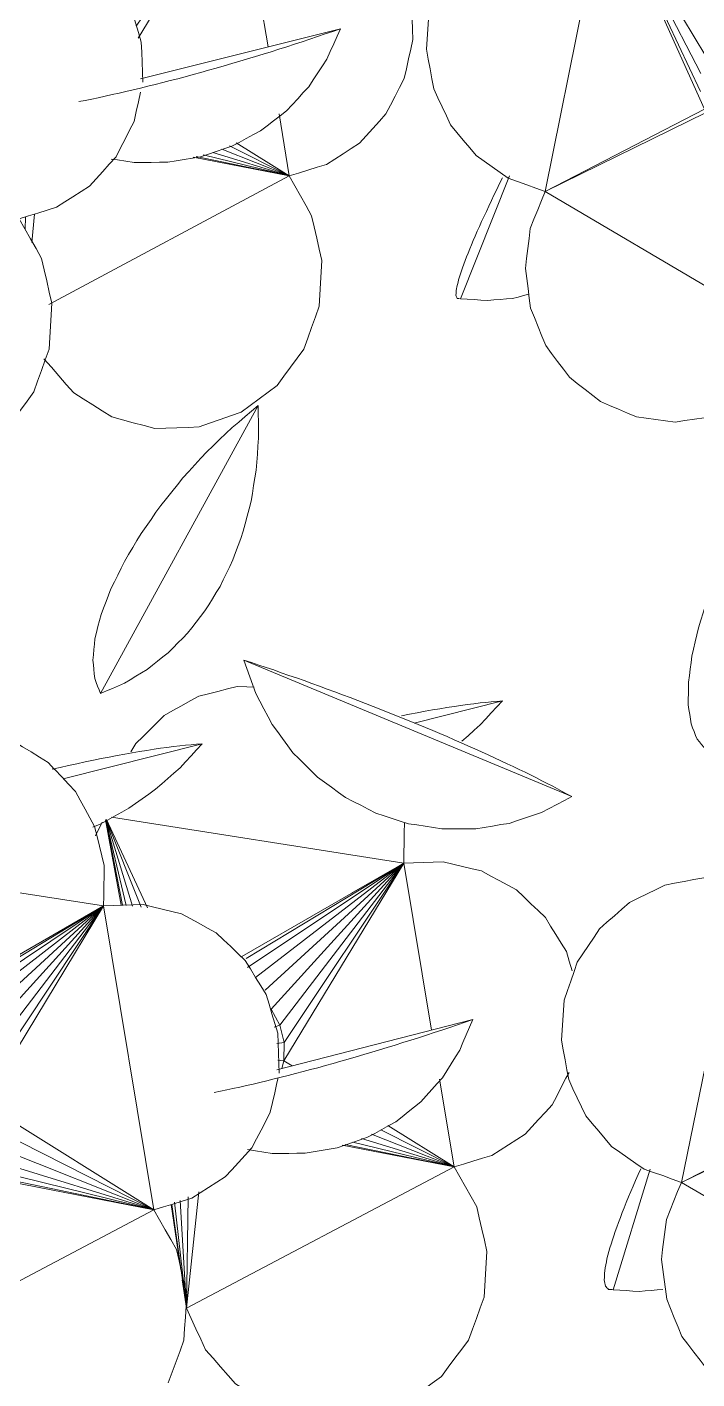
# Model space of a CAD drawing. Header units: metres. Extents: x -18.34 to -13.25, y -25.49 to -16.26.
# Drawn here: x -17.2438 to -17.1627, y -17.3016 to -17.138 of the extents above; entities that cross this region are included whole.
import ezdxf

# ---------------------------------------------------------------- set-up
doc = ezdxf.new("R2010")
doc.units = ezdxf.units.M
doc.layers.add('Importações nas famílias', color=7, linetype='Continuous', lineweight=5)
doc.layers.add('Vegetação', color=7, linetype='Continuous', lineweight=5)

# ---------------------------------------------------------------- blocks, each defined once
blk = doc.blocks.new('Planta_pergolado_12200 - plantas pergolado_skp_Component_12-V661-Pavimento 02 - Executivo')
at = {"layer": 'Importações nas famílias', "color": 9}
blk.add_line((0.26982, -0.25082), (0.29402, -0.24475), dxfattribs=at)
at = {"layer": 'Importações nas famílias', "color": 9, "flags": 128}
for points in [[(0.29033, -0.24601), (0.29126, -0.2457), (0.29218, -0.24538), (0.2931, -0.24507), (0.29402, -0.24475)], [(0.29402, -0.24475), (0.29361, -0.24567), (0.2932, -0.24659), (0.29279, -0.24751), (0.29238, -0.24843)], [(0.28657, -0.24724), (0.28751, -0.24693), (0.28845, -0.24662), (0.28939, -0.24632), (0.29033, -0.24601)], [(0.27898, -0.24952), (0.27993, -0.24924), (0.28088, -0.24897), (0.28183, -0.24869), (0.28278, -0.24841)], [(0.28278, -0.24841), (0.28373, -0.24812), (0.28467, -0.24782), (0.28562, -0.24753), (0.28657, -0.24724)], [(0.29238, -0.24843), (0.29183, -0.24926), (0.29128, -0.2501), (0.29073, -0.25093), (0.29018, -0.25177)], [(0.27524, -0.25056), (0.27618, -0.2503), (0.27711, -0.25004), (0.27805, -0.24978), (0.27898, -0.24952)], [(0.26806, -0.25236), (0.26894, -0.25215), (0.26982, -0.25193), (0.2707, -0.25172), (0.27159, -0.25151)], [(0.27159, -0.25151), (0.2725, -0.25127), (0.27341, -0.25103), (0.27433, -0.2508), (0.27524, -0.25056)], [(0.29018, -0.25177), (0.28951, -0.25249), (0.28884, -0.25322), (0.28816, -0.25395), (0.28749, -0.25468)], [(0.26235, -0.25357), (0.26313, -0.25342), (0.26392, -0.25326), (0.26471, -0.2531)], [(0.26471, -0.2531), (0.26555, -0.25292), (0.26638, -0.25273), (0.26722, -0.25254), (0.26806, -0.25236)], [(0.28749, -0.25468), (0.28671, -0.25528), (0.28593, -0.25589), (0.28514, -0.2565), (0.28436, -0.2571)], [(0.28436, -0.2571), (0.28349, -0.25757), (0.28261, -0.25804), (0.28174, -0.25851), (0.28087, -0.25897)], [(0.28087, -0.25897), (0.27992, -0.25929), (0.27898, -0.25962), (0.27804, -0.25994), (0.27709, -0.26026)], [(0.26906, -0.26094), (0.26804, -0.26078), (0.26702, -0.26063), (0.26628, -0.26052)], [(0.27312, -0.26092), (0.27211, -0.26092), (0.27109, -0.26093), (0.27007, -0.26093), (0.26906, -0.26094)], [(0.27709, -0.26026), (0.2761, -0.26042), (0.27511, -0.26059), (0.27412, -0.26075), (0.27312, -0.26092)]]:
    blk.add_lwpolyline(points, dxfattribs=at)
blk = doc.blocks.new('Planta_pergolado_12200 - plantas pergolado_skp_Component_12-V657-Pavimento 02 - Executivo')
at = {"layer": 'Importações nas famílias', "color": 9}
for q in [(0.14458, -0.32749), (0.13853, -0.34236)]:
    blk.add_line((0.13862, -0.34237), q, dxfattribs=at)
at = {"layer": 'Importações nas famílias', "color": 9, "flags": 128}
for points in [[(0.14269, -0.32985), (0.14303, -0.32914), (0.14338, -0.32844), (0.14372, -0.32773)], [(0.14146, -0.33245), (0.14177, -0.3318), (0.14207, -0.33115), (0.14238, -0.3305), (0.14269, -0.32985)], [(0.14041, -0.3348), (0.14067, -0.33421), (0.14094, -0.33363), (0.1412, -0.33304), (0.14146, -0.33245)], [(0.13955, -0.33687), (0.13976, -0.33635), (0.13998, -0.33583), (0.14019, -0.33532), (0.14041, -0.3348)], [(0.13887, -0.33863), (0.13904, -0.33819), (0.13921, -0.33775), (0.13938, -0.33731), (0.13955, -0.33687)], [(0.13841, -0.34008), (0.13852, -0.33972), (0.13864, -0.33936), (0.13876, -0.33899), (0.13887, -0.33863)], [(0.13814, -0.34118), (0.13821, -0.34091), (0.13827, -0.34063), (0.13834, -0.34035), (0.13841, -0.34008)], [(0.13809, -0.34194), (0.1381, -0.34175), (0.13812, -0.34156), (0.13813, -0.34137), (0.13814, -0.34118)], [(0.13825, -0.34234), (0.13821, -0.34224), (0.13817, -0.34214), (0.13813, -0.34204), (0.13809, -0.34194)], [(0.1469, -0.34182), (0.14625, -0.34199), (0.1456, -0.34216), (0.14495, -0.34234)], [(0.13843, -0.34235), (0.13834, -0.34235), (0.13825, -0.34234)], [(0.14194, -0.34258), (0.14111, -0.34253), (0.14028, -0.34248), (0.13945, -0.34242), (0.13862, -0.34237)], [(0.14495, -0.34234), (0.14419, -0.3424), (0.14344, -0.34246), (0.14269, -0.34252), (0.14194, -0.34258)]]:
    blk.add_lwpolyline(points, dxfattribs=at)
blk = doc.blocks.new('Planta_pergolado_12200 - plantas pergolado_skp_Component_17-V664-Pavimento 02 - Executivo')
at = {"layer": 'Importações nas famílias', "color": 9}
for p, q in [((0.31878, -0.26444), (0.32615, -0.22794)), ((0.33764, -0.25016), (0.32615, -0.22794)), ((0.32615, -0.22794), (0.33759, -0.25236)), ((0.33823, -0.24806), (0.32615, -0.22794)), ((0.32615, -0.22794), (0.33809, -0.25449)), ((0.33809, -0.25449), (0.31878, -0.26444)), ((0.31878, -0.26444), (0.3383, -0.25488)), ((0.35015, -0.28297), (0.31878, -0.26444))]:
    blk.add_line(p, q, dxfattribs=at)
at = {"layer": 'Importações nas famílias', "color": 9, "flags": 128}
for points in [[(0.30478, -0.24238), (0.30469, -0.24359), (0.3046, -0.2448), (0.30452, -0.24602), (0.30443, -0.24723)], [(0.30443, -0.24723), (0.30465, -0.24843), (0.30487, -0.24962), (0.30509, -0.25082), (0.30531, -0.25201)], [(0.30531, -0.25201), (0.30582, -0.25311), (0.30633, -0.2542), (0.30684, -0.2553), (0.30735, -0.2564)], [(0.30735, -0.2564), (0.30812, -0.25732), (0.30889, -0.25824), (0.30966, -0.25916), (0.31043, -0.26009)], [(0.31043, -0.26009), (0.31141, -0.26077), (0.31238, -0.26146), (0.31336, -0.26214), (0.31433, -0.26283)], [(0.31433, -0.26283), (0.31544, -0.26323), (0.31656, -0.26363), (0.31767, -0.26404), (0.31878, -0.26444)], [(0.31878, -0.26444), (0.31834, -0.26556), (0.31789, -0.26669), (0.31744, -0.26781), (0.317, -0.26894)], [(0.317, -0.26894), (0.31685, -0.27015), (0.3167, -0.27135), (0.31655, -0.27256), (0.3164, -0.27377)], [(0.3164, -0.27377), (0.31656, -0.27497), (0.31672, -0.27618), (0.31688, -0.27738), (0.31703, -0.27859)], [(0.31703, -0.27859), (0.31749, -0.27971), (0.31795, -0.28084), (0.3184, -0.28196), (0.31886, -0.28308)], [(0.31886, -0.28308), (0.31958, -0.28404), (0.3203, -0.28501), (0.32102, -0.28597), (0.32174, -0.28693)], [(0.32174, -0.28693), (0.32268, -0.28767), (0.32362, -0.28841), (0.32456, -0.28914), (0.3255, -0.28988)], [(0.3255, -0.28988), (0.32659, -0.29034), (0.32768, -0.2908), (0.32877, -0.29127), (0.32986, -0.29173)], [(0.32986, -0.29173), (0.33103, -0.29188), (0.3322, -0.29204), (0.33337, -0.29219), (0.33454, -0.29235)], [(0.33454, -0.29235), (0.33571, -0.29218), (0.33688, -0.29202), (0.33805, -0.29186), (0.33922, -0.29169)]]:
    blk.add_lwpolyline(points, dxfattribs=at)
blk = doc.blocks.new('Planta_pergolado_12200 - plantas pergolado_skp_Component_16-V665-Pavimento 02 - Executivo')
for name, p in [('Planta_pergolado_12200 - plantas pergolado_skp_Component_17-V664-Pavimento 02 - Executivo', (0, 0)), ('Planta_pergolado_12200 - plantas pergolado_skp_Component_12-V661-Pavimento 02 - Executivo', (0, 0)), ('Planta_pergolado_12200 - plantas pergolado_skp_Component_12-V657-Pavimento 02 - Executivo', (0.16991, 0.06494))]:
    blk.add_blockref(name, p)
blk = doc.blocks.new('Planta_pergolado_12200 - plantas pergolado_skp_Component_17-V683-Pavimento 02 - Executivo')
at = {"layer": 'Importações nas famílias', "color": 9, "flags": 128}
for points in [[(0.26991, -0.24637), (0.26956, -0.2452), (0.26921, -0.24404), (0.26887, -0.24287), (0.26852, -0.24171)], [(0.27009, -0.25123), (0.27005, -0.25001), (0.27, -0.2488), (0.26996, -0.24758), (0.26991, -0.24637)], [(0.26905, -0.25596), (0.26931, -0.25478), (0.26957, -0.2536), (0.26983, -0.25241)], [(0.26685, -0.26025), (0.2674, -0.25918), (0.26795, -0.25811), (0.2685, -0.25704), (0.26905, -0.25596)], [(0.26364, -0.2638), (0.26444, -0.26291), (0.26524, -0.26202), (0.26604, -0.26114), (0.26685, -0.26025)], [(0.25965, -0.26636), (0.26065, -0.26572), (0.26164, -0.26508), (0.26264, -0.26444), (0.26364, -0.2638)], [(0.25514, -0.26776), (0.25627, -0.26741), (0.2574, -0.26706), (0.25852, -0.26671), (0.25965, -0.26636)], [(0.25784, -0.27258), (0.25717, -0.27137), (0.25649, -0.27017), (0.25582, -0.26896), (0.25514, -0.26776)], [(0.25908, -0.27798), (0.25877, -0.27663), (0.25846, -0.27528), (0.25815, -0.27393), (0.25784, -0.27258)], [(0.25876, -0.28352), (0.25884, -0.28213), (0.25892, -0.28075), (0.259, -0.27937), (0.25908, -0.27798)], [(0.25689, -0.28871), (0.25736, -0.28741), (0.25782, -0.28611), (0.25829, -0.28481), (0.25876, -0.28352)], [(0.25365, -0.29311), (0.25446, -0.29201), (0.25527, -0.29091), (0.25608, -0.28981), (0.25689, -0.28871)]]:
    blk.add_lwpolyline(points, dxfattribs=at)
blk = doc.blocks.new('Planta_pergolado_12200 - plantas pergolado_skp_Component_16-V684-Pavimento 02 - Executivo')
blk.add_blockref('Planta_pergolado_12200 - plantas pergolado_skp_Component_17-V683-Pavimento 02 - Executivo', (0, 0))
blk = doc.blocks.new('Planta_pergolado_12200 - plantas pergolado_skp_Component_17-V712-Pavimento 02 - Executivo')
at = {"layer": 'Importações nas famílias', "color": 9}
for p, q in [((0.26762, -0.20489), (0.26648, -0.20455)), ((0.25379, -0.20753), (0.25308, -0.20794)), ((0.28175, -0.22579), (0.24878, -0.22058)), ((0.28182, -0.22093), (0.28153, -0.21975)), ((0.25084, -0.23092), (0.24886, -0.22652)), ((0.28175, -0.22579), (0.26428, -0.2359)), ((0.28175, -0.22579), (0.26454, -0.23624)), ((0.28175, -0.22579), (0.2651, -0.23694)), ((0.28175, -0.22579), (0.26594, -0.23799)), ((0.28175, -0.22579), (0.26716, -0.23917)), ((0.28175, -0.22579), (0.26789, -0.24105)), ((0.28175, -0.22579), (0.26868, -0.24284)), ((0.28175, -0.22579), (0.26929, -0.24446)), ((0.26952, -0.24591), (0.28175, -0.22579)), ((0.28175, -0.22579), (0.28525, -0.24695)), ((0.25015, -0.23094), (0.24904, -0.22805)), ((0.28659, -0.25504), (0.28783, -0.26257)), ((0.27739, -0.26001), (0.28783, -0.26257)), ((0.28783, -0.26257), (0.27858, -0.25972)), ((0.28783, -0.26257), (0.27966, -0.25932)), ((0.2806, -0.25891), (0.28783, -0.26257)), ((0.2814, -0.25857), (0.28783, -0.26257)), ((0.28783, -0.26257), (0.27621, -0.26031)), ((0.27655, -0.26023), (0.28783, -0.26257)), ((0.2587, -0.27812), (0.28783, -0.26257)), ((0.25588, -0.26753), (0.25587, -0.26907)), ((0.257, -0.26718), (0.25667, -0.27064))]:
    blk.add_line(p, q, dxfattribs=at)
at = {"layer": 'Importações nas famílias', "color": 9, "flags": 128}
for points in [[(0.25308, -0.20794), (0.25223, -0.20878), (0.25139, -0.20962), (0.25054, -0.21046), (0.2497, -0.21131)], [(0.2497, -0.21131), (0.24909, -0.21235), (0.24853, -0.21331)], [(0.28177, -0.22413), (0.28178, -0.22336), (0.2818, -0.22214), (0.28182, -0.22093)], [(0.28646, -0.22564), (0.28528, -0.22568), (0.28411, -0.22572), (0.28293, -0.22575), (0.28226, -0.22578)], [(0.29106, -0.22675), (0.28991, -0.22648), (0.28876, -0.2262), (0.28761, -0.22592), (0.28646, -0.22564)], [(0.29523, -0.22906), (0.29419, -0.22848), (0.29315, -0.2279), (0.29211, -0.22733), (0.29106, -0.22675)], [(0.29869, -0.23239), (0.29783, -0.23155), (0.29696, -0.23072), (0.2961, -0.22989), (0.29523, -0.22906)], [(0.30121, -0.23652), (0.30058, -0.23549), (0.29995, -0.23445), (0.29932, -0.23342), (0.29869, -0.23239)], [(0.3026, -0.24118), (0.30225, -0.24002), (0.3019, -0.23885), (0.30156, -0.23769), (0.30121, -0.23652)], [(0.30278, -0.24604), (0.30274, -0.24483), (0.30269, -0.24361), (0.30265, -0.2424), (0.3026, -0.24118)], [(0.30173, -0.25078), (0.302, -0.24959), (0.30226, -0.24841), (0.30252, -0.24723), (0.30278, -0.24604)], [(0.29953, -0.25506), (0.30008, -0.25399), (0.30063, -0.25292), (0.30118, -0.25185), (0.30173, -0.25078)], [(0.29633, -0.25861), (0.29713, -0.25772), (0.29793, -0.25684), (0.29873, -0.25595), (0.29953, -0.25506)], [(0.29234, -0.26117), (0.29333, -0.26053), (0.29433, -0.25989), (0.29533, -0.25925), (0.29633, -0.25861)], [(0.28783, -0.26257), (0.28896, -0.26222), (0.29008, -0.26187), (0.29121, -0.26152), (0.29234, -0.26117)], [(0.29053, -0.26739), (0.28986, -0.26619), (0.28918, -0.26498), (0.28851, -0.26378), (0.28783, -0.26257)], [(0.29177, -0.2728), (0.29146, -0.27145), (0.29115, -0.27009), (0.29084, -0.26874), (0.29053, -0.26739)], [(0.29144, -0.27833), (0.29153, -0.27695), (0.29161, -0.27556), (0.29169, -0.27418), (0.29177, -0.2728)], [(0.28958, -0.28352), (0.29005, -0.28222), (0.29051, -0.28093), (0.29098, -0.27963), (0.29144, -0.27833)], [(0.25813, -0.28469), (0.25903, -0.28572), (0.25993, -0.28676), (0.26083, -0.2878), (0.26173, -0.28883)], [(0.28634, -0.28792), (0.28715, -0.28682), (0.28796, -0.28572), (0.28877, -0.28462), (0.28958, -0.28352)], [(0.28199, -0.29115), (0.28308, -0.29035), (0.28416, -0.28954), (0.28525, -0.28873), (0.28634, -0.28792)], [(0.26173, -0.28883), (0.26288, -0.28956), (0.26403, -0.29028), (0.26518, -0.29101), (0.26633, -0.29174)], [(0.27691, -0.29295), (0.27818, -0.2925), (0.27945, -0.29205), (0.28072, -0.2916), (0.28199, -0.29115)], [(0.26633, -0.29174), (0.26763, -0.29209), (0.26894, -0.29244), (0.27024, -0.29279), (0.27154, -0.29315)], [(0.27154, -0.29315), (0.27288, -0.2931), (0.27423, -0.29305), (0.27557, -0.293), (0.27691, -0.29295)]]:
    blk.add_lwpolyline(points, dxfattribs=at)
blk = doc.blocks.new('Planta_pergolado_12200 - plantas pergolado_skp_Component_16-V713-Pavimento 02 - Executivo')
blk.add_blockref('Planta_pergolado_12200 - plantas pergolado_skp_Component_17-V712-Pavimento 02 - Executivo', (0, 0))
blk = doc.blocks.new('Planta_pergolado_12200 - plantas pergolado_skp_-3067460-Pavimento 02 - Executivo')
for name in ['Planta_pergolado_12200 - plantas pergolado_skp_Component_16-V713-Pavimento 02 - Executivo', 'Planta_pergolado_12200 - plantas pergolado_skp_Component_16-V665-Pavimento 02 - Executivo', 'Planta_pergolado_12200 - plantas pergolado_skp_Component_16-V684-Pavimento 02 - Executivo']:
    blk.add_blockref(name, (0, 0))
blk = doc.blocks.new('Planta_pergolado_12200 - plantas pergolado_skp_-3067465-Pavimento 02 - Executivo')
blk.add_blockref('Planta_pergolado_12200 - plantas pergolado_skp_-3067460-Pavimento 02 - Executivo', (0, 0))
blk = doc.blocks.new('Planta_pergolado_12200 - plantas pergolado_skp_Component_12-V1072-Pavimento 02 - Executivo')
at = {"layer": 'Importações nas famílias', "color": 9}
blk.add_line((0.11258, -0.3861), (0.15227, -0.40262), dxfattribs=at)
at = {"layer": 'Importações nas famílias', "color": 9, "flags": 128}
for points in [[(0.114, -0.39014), (0.11365, -0.38913), (0.11329, -0.38812), (0.11294, -0.38711), (0.11258, -0.3861)], [(0.11258, -0.3861), (0.11348, -0.3864), (0.11438, -0.3867), (0.11528, -0.387), (0.11618, -0.3873)], [(0.11618, -0.3873), (0.1171, -0.38763), (0.11802, -0.38795), (0.11894, -0.38827), (0.11985, -0.38859)], [(0.11985, -0.38859), (0.12078, -0.38893), (0.12171, -0.38927), (0.12264, -0.38961), (0.12357, -0.38994)], [(0.11599, -0.3939), (0.11549, -0.39296), (0.11499, -0.39202), (0.1145, -0.39108), (0.114, -0.39014)], [(0.12357, -0.38994), (0.1245, -0.3903), (0.12543, -0.39065), (0.12636, -0.391), (0.12729, -0.39135)], [(0.12729, -0.39135), (0.12821, -0.39171), (0.12913, -0.39208), (0.13005, -0.39244), (0.13097, -0.3928)], [(0.1185, -0.39731), (0.11787, -0.39646), (0.11725, -0.3956), (0.11662, -0.39475), (0.11599, -0.3939)], [(0.13097, -0.3928), (0.13186, -0.39317), (0.13276, -0.39353), (0.13366, -0.3939), (0.13456, -0.39427)], [(0.13456, -0.39427), (0.13543, -0.39463), (0.13629, -0.395), (0.13716, -0.39537), (0.13803, -0.39574)], [(0.13803, -0.39574), (0.13886, -0.3961), (0.13969, -0.39647), (0.14051, -0.39684), (0.14134, -0.3972)], [(0.12148, -0.40027), (0.12074, -0.39953), (0.11999, -0.39879), (0.11925, -0.39805), (0.1185, -0.39731)], [(0.14134, -0.3972), (0.14212, -0.39756), (0.1429, -0.39792), (0.14368, -0.39828), (0.14445, -0.39864)], [(0.14445, -0.39864), (0.14517, -0.39899), (0.14589, -0.39933), (0.14661, -0.39968), (0.14733, -0.40003)], [(0.12486, -0.40273), (0.12402, -0.40212), (0.12317, -0.4015), (0.12233, -0.40089), (0.12148, -0.40027)], [(0.14733, -0.40003), (0.14799, -0.40036), (0.14864, -0.4007), (0.1493, -0.40103), (0.14995, -0.40136)], [(0.14995, -0.40136), (0.15053, -0.40168), (0.15111, -0.40199), (0.15169, -0.40231), (0.15227, -0.40262)], [(0.12855, -0.40462), (0.12763, -0.40415), (0.12671, -0.40368), (0.12578, -0.4032), (0.12486, -0.40273)], [(0.15227, -0.40262), (0.15136, -0.4031), (0.15044, -0.40358), (0.14953, -0.40406), (0.14861, -0.40454)], [(0.13248, -0.4059), (0.1315, -0.40558), (0.13052, -0.40526), (0.12953, -0.40494), (0.12855, -0.40462)], [(0.14861, -0.40454), (0.14763, -0.40487), (0.14666, -0.4052), (0.14568, -0.40553), (0.1447, -0.40586)], [(0.13654, -0.40654), (0.13553, -0.40638), (0.13451, -0.40622), (0.13349, -0.40606), (0.13248, -0.4059)], [(0.14065, -0.40653), (0.13962, -0.40653), (0.1386, -0.40654), (0.13757, -0.40654), (0.13654, -0.40654)], [(0.1447, -0.40586), (0.14369, -0.40602), (0.14268, -0.40619), (0.14166, -0.40636), (0.14065, -0.40653)]]:
    blk.add_lwpolyline(points, dxfattribs=at)
blk = doc.blocks.new('Planta_pergolado_12200 - plantas pergolado_skp_Component_12-V1079-Pavimento 02 - Executivo')
at = {"layer": 'Importações nas famílias', "color": 9}
blk.add_line((0.28632, -0.37076), (0.31003, -0.36468), dxfattribs=at)
at = {"layer": 'Importações nas famílias', "color": 9, "flags": 128}
for points in [[(0.30631, -0.36594), (0.30724, -0.36563), (0.30817, -0.36531), (0.3091, -0.365), (0.31003, -0.36468)], [(0.31003, -0.36468), (0.30964, -0.3656), (0.30925, -0.36652), (0.30885, -0.36744), (0.30846, -0.36836)], [(0.30253, -0.36717), (0.30347, -0.36686), (0.30442, -0.36655), (0.30536, -0.36625), (0.30631, -0.36594)], [(0.29874, -0.36834), (0.29969, -0.36805), (0.30063, -0.36775), (0.30158, -0.36746), (0.30253, -0.36717)], [(0.29128, -0.37049), (0.2922, -0.37023), (0.29313, -0.36997), (0.29405, -0.36971), (0.29497, -0.36945)], [(0.29497, -0.36945), (0.29592, -0.36917), (0.29686, -0.3689), (0.2978, -0.36862), (0.29874, -0.36834)], [(0.30846, -0.36836), (0.30794, -0.36919), (0.30741, -0.37003), (0.30688, -0.37086), (0.30636, -0.3717)], [(0.2877, -0.37144), (0.28859, -0.3712), (0.28949, -0.37096), (0.29038, -0.37072), (0.29128, -0.37049)], [(0.27875, -0.3735), (0.2795, -0.37335), (0.28026, -0.37319), (0.28101, -0.37303)], [(0.28101, -0.37303), (0.28183, -0.37285), (0.28264, -0.37266), (0.28345, -0.37247), (0.28426, -0.37229)], [(0.28426, -0.37229), (0.28512, -0.37208), (0.28598, -0.37186), (0.28684, -0.37165), (0.2877, -0.37144)], [(0.30636, -0.3717), (0.30571, -0.37242), (0.30506, -0.37315), (0.3044, -0.37388), (0.30375, -0.37461)], [(0.30375, -0.37461), (0.30299, -0.37521), (0.30223, -0.37582), (0.30147, -0.37642), (0.30072, -0.37703)], [(0.30072, -0.37703), (0.29986, -0.3775), (0.29901, -0.37797), (0.29816, -0.37844), (0.29731, -0.3789)], [(0.29731, -0.3789), (0.29639, -0.37922), (0.29547, -0.37954), (0.29455, -0.37987), (0.29363, -0.38019)], [(0.28575, -0.38087), (0.28475, -0.38071), (0.28375, -0.38056), (0.28276, -0.38041)], [(0.28974, -0.38085), (0.28875, -0.38085), (0.28775, -0.38086), (0.28675, -0.38086), (0.28575, -0.38087)], [(0.29363, -0.38019), (0.29266, -0.38035), (0.29169, -0.38052), (0.29071, -0.38068), (0.28974, -0.38085)]]:
    blk.add_lwpolyline(points, dxfattribs=at)
blk = doc.blocks.new('Planta_pergolado_12200 - plantas pergolado_skp_Component_12-V1080-Pavimento 02 - Executivo')
at = {"layer": 'Importações nas famílias', "color": 9}
blk.add_line((0.3484, -0.29515), (0.33828, -0.33202), dxfattribs=at)
at = {"layer": 'Importações nas famílias', "color": 9, "flags": 128}
for points in [[(0.34601, -0.29858), (0.34661, -0.29772), (0.3472, -0.29686), (0.3478, -0.296), (0.3484, -0.29515)], [(0.3484, -0.29515), (0.34865, -0.29608), (0.3489, -0.29702), (0.34915, -0.29795), (0.34941, -0.29889)], [(0.34378, -0.30222), (0.34434, -0.30131), (0.3449, -0.3004), (0.34546, -0.29949), (0.34601, -0.29858)], [(0.34941, -0.29889), (0.34957, -0.29982), (0.34974, -0.30076), (0.34991, -0.3017), (0.35007, -0.30263)], [(0.34176, -0.306), (0.34226, -0.30506), (0.34277, -0.30411), (0.34328, -0.30317), (0.34378, -0.30222)], [(0.35007, -0.30263), (0.35015, -0.30356), (0.35023, -0.30449), (0.35031, -0.30542), (0.35039, -0.30635)], [(0.33999, -0.30983), (0.34043, -0.30887), (0.34087, -0.30792), (0.34131, -0.30696), (0.34176, -0.306)], [(0.35039, -0.30635), (0.35039, -0.30726), (0.35038, -0.30817), (0.35037, -0.30908), (0.35036, -0.30999)], [(0.33851, -0.31361), (0.33888, -0.31266), (0.33925, -0.31172), (0.33962, -0.31077), (0.33999, -0.30983)], [(0.35036, -0.30999), (0.35027, -0.31087), (0.35017, -0.31175), (0.35008, -0.31264), (0.34998, -0.31352)], [(0.33736, -0.31726), (0.33765, -0.31635), (0.33793, -0.31543), (0.33822, -0.31452), (0.33851, -0.31361)], [(0.34998, -0.31352), (0.3498, -0.31436), (0.34961, -0.31521), (0.34943, -0.31605), (0.34925, -0.3169)], [(0.33657, -0.32069), (0.33676, -0.31983), (0.33696, -0.31897), (0.33716, -0.31812), (0.33736, -0.31726)], [(0.34925, -0.3169), (0.34898, -0.31769), (0.34871, -0.31849), (0.34845, -0.31929), (0.34818, -0.32008)], [(0.34818, -0.32008), (0.34783, -0.32082), (0.34748, -0.32156), (0.34713, -0.3223), (0.34678, -0.32304)], [(0.33615, -0.32382), (0.33625, -0.32304), (0.33636, -0.32225), (0.33646, -0.32147), (0.33657, -0.32069)], [(0.33611, -0.32657), (0.33612, -0.32589), (0.33613, -0.3252), (0.33614, -0.32451), (0.33615, -0.32382)], [(0.34678, -0.32304), (0.34635, -0.32372), (0.34593, -0.32439), (0.3455, -0.32507), (0.34507, -0.32574)], [(0.33646, -0.32889), (0.33638, -0.32831), (0.33629, -0.32773), (0.3362, -0.32715), (0.33611, -0.32657)], [(0.34507, -0.32574), (0.34457, -0.32635), (0.34407, -0.32695), (0.34357, -0.32755), (0.34307, -0.32816)], [(0.34307, -0.32816), (0.3425, -0.32868), (0.34193, -0.32921), (0.34137, -0.32973), (0.3408, -0.33026)], [(0.33719, -0.33072), (0.33701, -0.33027), (0.33683, -0.32981), (0.33665, -0.32935), (0.33646, -0.32889)], [(0.3408, -0.33026), (0.34017, -0.3307), (0.33954, -0.33114), (0.33891, -0.33158), (0.33828, -0.33202)], [(0.33828, -0.33202), (0.33801, -0.33169), (0.33773, -0.33137), (0.33746, -0.33105), (0.33719, -0.33072)]]:
    blk.add_lwpolyline(points, dxfattribs=at)
blk = doc.blocks.new('Planta_pergolado_12200 - plantas pergolado_skp_Component_12-V1082-Pavimento 02 - Executivo')
at = {"layer": 'Importações nas famílias', "color": 9}
blk.add_line((0.32703, -0.39736), (0.33152, -0.38278), dxfattribs=at)
at = {"layer": 'Importações nas famílias', "color": 9, "flags": 128}
for points in [[(0.32943, -0.38484), (0.32974, -0.38414), (0.33005, -0.38343), (0.33037, -0.38272)], [(0.32835, -0.38744), (0.32862, -0.38679), (0.32889, -0.38614), (0.32916, -0.38549), (0.32943, -0.38484)], [(0.32746, -0.38979), (0.32768, -0.38921), (0.3279, -0.38862), (0.32813, -0.38803), (0.32835, -0.38744)], [(0.32677, -0.39186), (0.32694, -0.39134), (0.32711, -0.39083), (0.32728, -0.39031), (0.32746, -0.38979)], [(0.32628, -0.39363), (0.3264, -0.39319), (0.32652, -0.39274), (0.32664, -0.3923), (0.32677, -0.39186)], [(0.326, -0.39507), (0.32607, -0.39471), (0.32614, -0.39435), (0.32621, -0.39399), (0.32628, -0.39363)], [(0.32594, -0.39618), (0.32596, -0.3959), (0.32597, -0.39562), (0.32599, -0.39535), (0.326, -0.39507)], [(0.32609, -0.39693), (0.32605, -0.39674), (0.32602, -0.39655), (0.32598, -0.39637), (0.32594, -0.39618)], [(0.32646, -0.39733), (0.32637, -0.39723), (0.32628, -0.39713), (0.32618, -0.39703), (0.32609, -0.39693)], [(0.32703, -0.39736), (0.32689, -0.39735), (0.32675, -0.39735), (0.3266, -0.39734), (0.32646, -0.39733)], [(0.33021, -0.39757), (0.32942, -0.39752), (0.32862, -0.39747), (0.32783, -0.39742), (0.32703, -0.39736)], [(0.33305, -0.39733), (0.33234, -0.39739), (0.33163, -0.39745), (0.33092, -0.39751), (0.33021, -0.39757)]]:
    blk.add_lwpolyline(points, dxfattribs=at)
blk = doc.blocks.new('Planta_pergolado_12200 - plantas pergolado_skp_Component_17-V1083-Pavimento 02 - Executivo')
at = {"layer": 'Importações nas famílias', "color": 9}
for p, q in [((0.33528, -0.38437), (0.34275, -0.34787)), ((0.35507, -0.37442), (0.33528, -0.38437)), ((0.33528, -0.38437), (0.35528, -0.3748)), ((0.36702, -0.4029), (0.33528, -0.38437))]:
    blk.add_line(p, q, dxfattribs=at)
at = {"layer": 'Importações nas famílias', "color": 9, "flags": 128}
for points in [[(0.3333, -0.34841), (0.33222, -0.34894), (0.33115, -0.34946), (0.33007, -0.34999), (0.329, -0.35052)], [(0.33799, -0.34751), (0.33681, -0.34773), (0.33564, -0.34796), (0.33447, -0.34818), (0.3333, -0.34841)], [(0.329, -0.35052), (0.32809, -0.35131), (0.32719, -0.35211), (0.32628, -0.3529), (0.32538, -0.35369)], [(0.32538, -0.35369), (0.32471, -0.3547), (0.32403, -0.3557), (0.32336, -0.35671), (0.32269, -0.35771)], [(0.32269, -0.35771), (0.3223, -0.35886), (0.3219, -0.36001), (0.32151, -0.36116), (0.32111, -0.36231)], [(0.32111, -0.36231), (0.32102, -0.36352), (0.32094, -0.36473), (0.32085, -0.36595), (0.32076, -0.36716)], [(0.32076, -0.36716), (0.32098, -0.36835), (0.3212, -0.36955), (0.32142, -0.37075), (0.32165, -0.37194)], [(0.32165, -0.37194), (0.32216, -0.37304), (0.32268, -0.37413), (0.3232, -0.37523), (0.32372, -0.37633)], [(0.32372, -0.37633), (0.3245, -0.37725), (0.32528, -0.37817), (0.32605, -0.37909), (0.32683, -0.38002)], [(0.32683, -0.38002), (0.32782, -0.3807), (0.3288, -0.38139), (0.32979, -0.38207), (0.33078, -0.38276)], [(0.33078, -0.38276), (0.3319, -0.38316), (0.33303, -0.38356), (0.33416, -0.38397), (0.33528, -0.38437)], [(0.33528, -0.38437), (0.33483, -0.38549), (0.33438, -0.38662), (0.33393, -0.38774), (0.33347, -0.38887)], [(0.33347, -0.38887), (0.33332, -0.39008), (0.33317, -0.39128), (0.33302, -0.39249), (0.33287, -0.3937)], [(0.33287, -0.3937), (0.33303, -0.3949), (0.33319, -0.39611), (0.33335, -0.39731), (0.33351, -0.39852)], [(0.33351, -0.39852), (0.33397, -0.39964), (0.33443, -0.40076), (0.33489, -0.40189), (0.33535, -0.40301)], [(0.33535, -0.40301), (0.33608, -0.40397), (0.33681, -0.40494), (0.33755, -0.4059), (0.33828, -0.40686)]]:
    blk.add_lwpolyline(points, dxfattribs=at)
blk = doc.blocks.new('Planta_pergolado_12200 - plantas pergolado_skp_Component_16-V1084-Pavimento 02 - Executivo')
for name, p in [('Planta_pergolado_12200 - plantas pergolado_skp_Component_12-V1080-Pavimento 02 - Executivo', (0, 0)), ('Planta_pergolado_12200 - plantas pergolado_skp_Component_12-V1072-Pavimento 02 - Executivo', (0.16976, 0.06494)), ('Planta_pergolado_12200 - plantas pergolado_skp_Component_17-V1083-Pavimento 02 - Executivo', (0, 0)), ('Planta_pergolado_12200 - plantas pergolado_skp_Component_12-V1079-Pavimento 02 - Executivo', (0, 0)), ('Planta_pergolado_12200 - plantas pergolado_skp_Component_12-V1082-Pavimento 02 - Executivo', (0, 0))]:
    blk.add_blockref(name, p)
blk = doc.blocks.new('Planta_pergolado_12200 - plantas pergolado_skp_Component_12-V1099-Pavimento 02 - Executivo')
at = {"layer": 'Importações nas famílias', "color": 9}
for p, q in [((0.27728, -0.3313), (0.26045, -0.33553)), ((0.25914, -0.33438), (0.26009, -0.33415)), ((0.26494, -0.34101), (0.26403, -0.3414))]:
    blk.add_line(p, q, dxfattribs=at)
at = {"layer": 'Importações nas famílias', "color": 9, "flags": 128}
for points in [[(0.26793, -0.33253), (0.26881, -0.33238), (0.26969, -0.33224), (0.27057, -0.33209), (0.27145, -0.33195)], [(0.27145, -0.33195), (0.27223, -0.33184), (0.27302, -0.33174), (0.27381, -0.33164), (0.27459, -0.33153)], [(0.27459, -0.33153), (0.27526, -0.33147), (0.27593, -0.33141), (0.27661, -0.33135), (0.27728, -0.3313)], [(0.27728, -0.3313), (0.27661, -0.33202), (0.27594, -0.33274), (0.27527, -0.33347), (0.2746, -0.33419)], [(0.26009, -0.33415), (0.26109, -0.33393), (0.2621, -0.33371), (0.26311, -0.33349), (0.26411, -0.33327)], [(0.26411, -0.33327), (0.26507, -0.33309), (0.26602, -0.3329), (0.26698, -0.33272), (0.26793, -0.33253)], [(0.2746, -0.33419), (0.27386, -0.33485), (0.27312, -0.3355), (0.27238, -0.33615), (0.27163, -0.3368)], [(0.27163, -0.3368), (0.27082, -0.33737), (0.27002, -0.33794), (0.26921, -0.33851), (0.2684, -0.33908)], [(0.2684, -0.33908), (0.26754, -0.33956), (0.26667, -0.34004), (0.26581, -0.34052), (0.26494, -0.34101)]]:
    blk.add_lwpolyline(points, dxfattribs=at)
blk = doc.blocks.new('Planta_pergolado_12200 - plantas pergolado_skp_Component_17-V1101-Pavimento 02 - Executivo')
at = {"layer": 'Importações nas famílias', "color": 9}
for p, q in [((0.25942, -0.33439), (0.25862, -0.33354)), ((0.26535, -0.35091), (0.22917, -0.34525)), ((0.26535, -0.35091), (0.2389, -0.36615)), ((0.26535, -0.35091), (0.24174, -0.36521)), ((0.26535, -0.35091), (0.24389, -0.36526)), ((0.26535, -0.35091), (0.24596, -0.36587)), ((0.26535, -0.35091), (0.24781, -0.36701)), ((0.26535, -0.35091), (0.24931, -0.36859)), ((0.26535, -0.35091), (0.25035, -0.37051)), ((0.25084, -0.37484), (0.26535, -0.35091)), ((0.26535, -0.35091), (0.25088, -0.37264)), ((0.26535, -0.35091), (0.26195, -0.35287)), ((0.26535, -0.35091), (0.27144, -0.38769)), ((0.25084, -0.37484), (0.27144, -0.38769)), ((0.25025, -0.37694), (0.27144, -0.38769)), ((0.27144, -0.38769), (0.24915, -0.37882)), ((0.27144, -0.38769), (0.2476, -0.38034)), ((0.27144, -0.38769), (0.24148, -0.38187)), ((0.24363, -0.38192), (0.27144, -0.38769)), ((0.24572, -0.38139), (0.27144, -0.38769)), ((0.23904, -0.40477), (0.27144, -0.38769))]:
    blk.add_line(p, q, dxfattribs=at)
at = {"layer": 'Importações nas famílias', "color": 9, "flags": 128}
for points in [[(0.25862, -0.33354), (0.25759, -0.33291), (0.25657, -0.33228), (0.25555, -0.33165), (0.25452, -0.33102)], [(0.26194, -0.33705), (0.26111, -0.33618), (0.26028, -0.3353), (0.25945, -0.33442)], [(0.26426, -0.34132), (0.26368, -0.34025), (0.2631, -0.33919), (0.26252, -0.33812), (0.26194, -0.33705)], [(0.26542, -0.34604), (0.26513, -0.34486), (0.26484, -0.34368), (0.26455, -0.3425), (0.26426, -0.34132)], [(0.26535, -0.35091), (0.26537, -0.34969), (0.26538, -0.34848), (0.2654, -0.34726), (0.26542, -0.34604)], [(0.27012, -0.35076), (0.26892, -0.35079), (0.26773, -0.35083), (0.26654, -0.35087), (0.26535, -0.35091)], [(0.27477, -0.35187), (0.27361, -0.35159), (0.27244, -0.35131), (0.27128, -0.35103), (0.27012, -0.35076)], [(0.27899, -0.35417), (0.27793, -0.3536), (0.27688, -0.35302), (0.27582, -0.35245), (0.27477, -0.35187)], [(0.28248, -0.3575), (0.28161, -0.35667), (0.28073, -0.35584), (0.27986, -0.355), (0.27899, -0.35417)], [(0.28502, -0.36164), (0.28438, -0.3606), (0.28375, -0.35957), (0.28312, -0.35854), (0.28248, -0.3575)], [(0.28642, -0.3663), (0.28607, -0.36513), (0.28572, -0.36397), (0.28537, -0.3628), (0.28502, -0.36164)], [(0.2866, -0.37116), (0.28655, -0.36994), (0.28651, -0.36873), (0.28647, -0.36751), (0.28642, -0.3663)], [(0.28553, -0.37589), (0.2858, -0.37471), (0.28606, -0.37353), (0.28633, -0.37234), (0.28647, -0.37172)], [(0.2833, -0.38018), (0.28386, -0.37911), (0.28441, -0.37804), (0.28497, -0.37697), (0.28553, -0.37589)], [(0.28005, -0.38372), (0.28086, -0.38284), (0.28167, -0.38195), (0.28249, -0.38107), (0.2833, -0.38018)], [(0.27601, -0.38629), (0.27702, -0.38565), (0.27803, -0.38501), (0.27904, -0.38436), (0.28005, -0.38372)], [(0.27144, -0.38769), (0.27258, -0.38734), (0.27372, -0.38699), (0.27486, -0.38664), (0.27601, -0.38629)], [(0.27417, -0.39251), (0.27349, -0.3913), (0.27281, -0.3901), (0.27212, -0.38889), (0.27144, -0.38769)], [(0.27541, -0.39791), (0.2751, -0.39656), (0.27479, -0.39521), (0.27448, -0.39386), (0.27417, -0.39251)], [(0.27508, -0.40345), (0.27516, -0.40206), (0.27525, -0.40068), (0.27533, -0.3993), (0.27541, -0.39791)], [(0.27318, -0.40864), (0.27365, -0.40734), (0.27413, -0.40604), (0.2746, -0.40474), (0.27508, -0.40345)]]:
    blk.add_lwpolyline(points, dxfattribs=at)
blk = doc.blocks.new('Planta_pergolado_12200 - plantas pergolado_skp_Component_16-V1102-Pavimento 02 - Executivo')
for name in ['Planta_pergolado_12200 - plantas pergolado_skp_Component_17-V1101-Pavimento 02 - Executivo', 'Planta_pergolado_12200 - plantas pergolado_skp_Component_12-V1099-Pavimento 02 - Executivo']:
    blk.add_blockref(name, (0, 0))
blk = doc.blocks.new('Planta_pergolado_12200 - plantas pergolado_skp_Component_17-V1109-Pavimento 02 - Executivo')
at = {"layer": 'Importações nas famílias', "color": 9}
for p, q in [((0.21599, -0.40688), (0.20933, -0.40762)), ((0.2092, -0.40822), (0.20933, -0.40762)), ((0.20986, -0.40862), (0.20933, -0.40762)), ((0.20933, -0.40762), (0.20982, -0.40864)), ((0.20993, -0.4086), (0.20933, -0.40762)), ((0.21003, -0.40857), (0.20933, -0.40762)), ((0.2101, -0.40855), (0.20933, -0.40762)), ((0.20933, -0.40762), (0.2098, -0.40864)), ((0.24086, -0.40831), (0.23246, -0.41652)), ((0.24094, -0.40843), (0.23263, -0.4169)), ((0.2411, -0.40869), (0.23299, -0.41772)), ((0.24137, -0.40909), (0.23357, -0.41903)), ((0.24172, -0.40963), (0.23428, -0.42097)), ((0.24213, -0.41027), (0.23478, -0.42406)), ((0.24254, -0.41091), (0.23599, -0.42616)), ((0.2429, -0.41146), (0.23702, -0.42809)), ((0.23753, -0.43022), (0.24315, -0.41187)), ((0.25174, -0.41732), (0.26069, -0.4376)), ((0.23599, -0.42616), (0.23493, -0.42503)), ((0.2348, -0.42689), (0.23599, -0.42616)), ((0.23702, -0.42809), (0.23599, -0.42616)), ((0.2346, -0.4289), (0.23702, -0.42809)), ((0.23753, -0.43022), (0.23702, -0.42809)), ((0.2343, -0.43053), (0.23753, -0.43022)), ((0.23749, -0.43241), (0.23753, -0.43022)), ((0.23753, -0.43022), (0.26069, -0.4376)), ((0.23749, -0.43241), (0.23378, -0.43193)), ((0.23331, -0.43319), (0.23688, -0.43452)), ((0.23737, -0.43284), (0.23688, -0.43452)), ((0.23737, -0.43284), (0.23749, -0.43241)), ((0.23749, -0.43241), (0.26069, -0.4376)), ((0.23284, -0.43446), (0.23577, -0.4364)), ((0.23688, -0.43452), (0.23577, -0.4364)), ((0.26069, -0.4376), (0.23688, -0.43452)), ((0.23205, -0.43562), (0.23421, -0.43791)), ((0.23577, -0.4364), (0.23421, -0.43791)), ((0.26069, -0.4376), (0.23577, -0.4364)), ((0.26069, -0.4376), (0.23023, -0.43949)), ((0.23114, -0.4369), (0.23232, -0.43897)), ((0.23232, -0.43897), (0.26069, -0.4376)), ((0.23421, -0.43791), (0.23232, -0.43897)), ((0.23361, -0.46265), (0.26069, -0.4376)), ((0.23421, -0.43791), (0.26069, -0.4376)), ((0.22821, -0.43998), (0.23361, -0.46265)), ((0.22885, -0.43945), (0.23023, -0.43949)), ((0.22996, -0.43853), (0.23023, -0.43949)), ((0.23232, -0.43897), (0.23023, -0.43949)), ((0.23023, -0.43949), (0.23361, -0.46265)), ((0.22668, -0.44093), (0.22922, -0.44888)), ((0.2251, -0.44231), (0.22603, -0.44453)), ((0.22521, -0.44224), (0.22625, -0.44476)), ((0.22577, -0.4419), (0.2275, -0.4465)), ((0.23128, -0.45536), (0.23361, -0.46265)), ((0.23134, -0.45666), (0.23361, -0.46265)), ((0.23137, -0.4572), (0.23361, -0.46265)), ((0.23137, -0.4573), (0.23361, -0.46265)), ((0.23361, -0.46265), (0.23115, -0.46121))]:
    blk.add_line(p, q, dxfattribs=at)
at = {"layer": 'Importações nas famílias', "color": 9, "flags": 128}
for points in [[(0.2101, -0.40042), (0.20977, -0.40159), (0.20943, -0.40276)], [(0.20943, -0.40276), (0.20941, -0.40397), (0.20938, -0.40519), (0.20935, -0.40641), (0.20933, -0.40762)], [(0.27123, -0.41762), (0.27089, -0.41645), (0.27054, -0.41529), (0.2702, -0.41412), (0.26986, -0.41296)], [(0.27137, -0.42248), (0.27134, -0.42127), (0.2713, -0.42005), (0.27127, -0.41884), (0.27123, -0.41762)], [(0.27028, -0.42722), (0.27055, -0.42604), (0.27083, -0.42485), (0.2711, -0.42367), (0.27137, -0.42248)], [(0.26802, -0.43151), (0.26858, -0.43043), (0.26915, -0.42936), (0.26971, -0.42829), (0.27028, -0.42722)], [(0.26475, -0.43505), (0.26556, -0.43416), (0.26638, -0.43328), (0.2672, -0.43239), (0.26802, -0.43151)], [(0.26069, -0.4376), (0.2617, -0.43697), (0.26272, -0.43633), (0.26373, -0.43569), (0.26475, -0.43505)], [(0.26451, -0.44155), (0.26356, -0.44057), (0.2626, -0.43958), (0.26164, -0.43859), (0.26069, -0.4376)], [(0.26706, -0.44646), (0.26642, -0.44523), (0.26578, -0.44401), (0.26515, -0.44278), (0.26451, -0.44155)], [(0.2681, -0.45191), (0.26784, -0.45054), (0.26758, -0.44918), (0.26732, -0.44782), (0.26706, -0.44646)], [(0.26755, -0.45743), (0.26769, -0.45605), (0.26783, -0.45467), (0.26796, -0.45329), (0.2681, -0.45191)], [(0.26547, -0.46255), (0.26599, -0.46127), (0.26651, -0.45999), (0.26703, -0.45871), (0.26755, -0.45743)], [(0.23071, -0.46652), (0.23144, -0.46555), (0.23216, -0.46458), (0.23288, -0.46362), (0.23361, -0.46265)], [(0.23361, -0.46265), (0.23448, -0.46372), (0.23535, -0.46478), (0.23622, -0.46585), (0.23709, -0.46691)], [(0.26201, -0.46684), (0.26288, -0.46576), (0.26374, -0.46469), (0.2646, -0.46362), (0.26547, -0.46255)], [(0.22854, -0.46823), (0.22883, -0.46801), (0.22977, -0.46726), (0.23071, -0.46652)], [(0.23709, -0.46691), (0.23822, -0.46768), (0.23936, -0.46844), (0.24049, -0.46921), (0.24163, -0.46997)], [(0.25749, -0.46992), (0.25862, -0.46915), (0.25975, -0.46838), (0.26088, -0.46761), (0.26201, -0.46684)], [(0.24163, -0.46997), (0.24293, -0.47037), (0.24424, -0.47077), (0.24554, -0.47116), (0.24685, -0.47156)], [(0.25229, -0.47154), (0.25359, -0.47114), (0.25489, -0.47073), (0.25619, -0.47033), (0.25749, -0.46992)], [(0.24685, -0.47156), (0.24821, -0.47156), (0.24957, -0.47155), (0.25093, -0.47155), (0.25229, -0.47154)]]:
    blk.add_lwpolyline(points, dxfattribs=at)
blk = doc.blocks.new('Planta_pergolado_12200 - plantas pergolado_skp_Component_16-V1110-Pavimento 02 - Executivo')
blk.add_blockref('Planta_pergolado_12200 - plantas pergolado_skp_Component_17-V1109-Pavimento 02 - Executivo', (0, 0))
blk = doc.blocks.new('Planta_pergolado_12200 - plantas pergolado_skp_Component_12-V1128-Pavimento 02 - Executivo')
at = {"layer": 'Importações nas famílias', "color": 9}
blk.add_line((0.28406, -0.29037), (0.26499, -0.32522), dxfattribs=at)
at = {"layer": 'Importações nas famílias', "color": 9, "flags": 128}
for points in [[(0.28091, -0.29301), (0.2817, -0.29235), (0.28248, -0.29169), (0.28327, -0.29103), (0.28406, -0.29037)], [(0.28406, -0.29037), (0.28407, -0.29135), (0.28408, -0.29233), (0.28409, -0.29331), (0.28411, -0.2943)], [(0.27785, -0.29595), (0.27861, -0.29522), (0.27938, -0.29448), (0.28014, -0.29375), (0.28091, -0.29301)], [(0.28411, -0.2943), (0.28403, -0.29526), (0.28396, -0.29623), (0.28389, -0.2972), (0.28382, -0.29817)], [(0.27495, -0.29912), (0.27567, -0.29833), (0.2764, -0.29753), (0.27712, -0.29674), (0.27785, -0.29595)], [(0.27228, -0.30244), (0.27295, -0.30161), (0.27361, -0.30078), (0.27428, -0.29995), (0.27495, -0.29912)], [(0.28382, -0.29817), (0.28366, -0.29911), (0.28351, -0.30005), (0.28336, -0.301), (0.2832, -0.30194)], [(0.2699, -0.30583), (0.2705, -0.30498), (0.27109, -0.30413), (0.27168, -0.30328), (0.27228, -0.30244)], [(0.2832, -0.30194), (0.28297, -0.30285), (0.28273, -0.30376), (0.28249, -0.30466), (0.28226, -0.30557)], [(0.26787, -0.30922), (0.26838, -0.30837), (0.26889, -0.30752), (0.26939, -0.30668), (0.2699, -0.30583)], [(0.28226, -0.30557), (0.28194, -0.30643), (0.28163, -0.3073), (0.28132, -0.30816), (0.281, -0.30902)], [(0.26624, -0.31252), (0.26665, -0.31169), (0.26706, -0.31087), (0.26746, -0.31004), (0.26787, -0.30922)], [(0.281, -0.30902), (0.28061, -0.30983), (0.28022, -0.31064), (0.27984, -0.31144), (0.27945, -0.31225)], [(0.27945, -0.31225), (0.27899, -0.31299), (0.27853, -0.31374), (0.27807, -0.31448), (0.27761, -0.31522)], [(0.26504, -0.31566), (0.26534, -0.31488), (0.26564, -0.31409), (0.26594, -0.31331), (0.26624, -0.31252)], [(0.2643, -0.31857), (0.26449, -0.31784), (0.26467, -0.31711), (0.26486, -0.31639), (0.26504, -0.31566)], [(0.27761, -0.31522), (0.27708, -0.3159), (0.27656, -0.31657), (0.27603, -0.31724), (0.27551, -0.31791)], [(0.26405, -0.32117), (0.26411, -0.32052), (0.26418, -0.31987), (0.26424, -0.31922), (0.2643, -0.31857)], [(0.27551, -0.31791), (0.27492, -0.3185), (0.27434, -0.31909), (0.27375, -0.31968), (0.27317, -0.32028)], [(0.27317, -0.32028), (0.27253, -0.32078), (0.27189, -0.32129), (0.27125, -0.32179), (0.27061, -0.3223)], [(0.26428, -0.3234), (0.26422, -0.32284), (0.26416, -0.32228), (0.26411, -0.32173), (0.26405, -0.32117)], [(0.27061, -0.3223), (0.26993, -0.32271), (0.26925, -0.32312), (0.26856, -0.32354), (0.26788, -0.32395)], [(0.26499, -0.32522), (0.26481, -0.32477), (0.26463, -0.32431), (0.26445, -0.32386), (0.26428, -0.3234)], [(0.26788, -0.32395), (0.26715, -0.32427), (0.26643, -0.32459), (0.26571, -0.3249), (0.26499, -0.32522)]]:
    blk.add_lwpolyline(points, dxfattribs=at)
blk = doc.blocks.new('Planta_pergolado_12200 - plantas pergolado_skp_Component_12-V1129-Pavimento 02 - Executivo')
at = {"layer": 'Importações nas famílias', "color": 9}
blk.add_line((0.31362, -0.32611), (0.30295, -0.32879), dxfattribs=at)
at = {"layer": 'Importações nas famílias', "color": 9, "flags": 128}
for points in [[(0.30427, -0.32734), (0.30515, -0.3272), (0.30603, -0.32705), (0.30691, -0.32691), (0.30779, -0.32676)], [(0.30779, -0.32676), (0.30858, -0.32666), (0.30936, -0.32655), (0.31015, -0.32645), (0.31093, -0.32635)], [(0.31093, -0.32635), (0.3116, -0.32629), (0.31227, -0.32623), (0.31295, -0.32617), (0.31362, -0.32611)], [(0.31362, -0.32611), (0.31295, -0.32683), (0.31228, -0.32756), (0.31161, -0.32828), (0.31094, -0.32901)], [(0.30141, -0.3279), (0.30236, -0.32771), (0.30332, -0.32753), (0.30427, -0.32734)], [(0.31094, -0.32901), (0.3102, -0.32966), (0.30946, -0.33031), (0.30872, -0.33096)]]:
    blk.add_lwpolyline(points, dxfattribs=at)
blk = doc.blocks.new('Planta_pergolado_12200 - plantas pergolado_skp_Component_17-V1130-Pavimento 02 - Executivo')
at = {"layer": 'Importações nas famílias', "color": 9}
for p, q in [((0.26927, -0.33124), (0.26866, -0.33228)), ((0.30169, -0.34572), (0.26632, -0.34019)), ((0.26436, -0.34243), (0.26516, -0.34078)), ((0.26559, -0.3405), (0.26748, -0.35084)), ((0.2656, -0.3405), (0.26765, -0.35083)), ((0.26809, -0.35087), (0.26562, -0.34049)), ((0.26884, -0.35095), (0.26564, -0.34048)), ((0.2699, -0.35105), (0.26567, -0.34047)), ((0.27066, -0.35113), (0.2657, -0.34046)), ((0.30169, -0.34572), (0.28208, -0.35703)), ((0.30169, -0.34572), (0.28259, -0.35729)), ((0.30169, -0.34572), (0.28278, -0.35837)), ((0.30169, -0.34572), (0.28375, -0.35956)), ((0.30169, -0.34572), (0.2849, -0.36113)), ((0.30169, -0.34572), (0.28565, -0.3634)), ((0.30169, -0.34572), (0.28669, -0.36533)), ((0.28718, -0.36965), (0.30169, -0.34572)), ((0.30169, -0.34572), (0.28722, -0.36746)), ((0.30169, -0.34572), (0.29535, -0.34938)), ((0.30169, -0.34572), (0.30504, -0.36596)), ((0.28669, -0.36533), (0.28565, -0.3634)), ((0.28599, -0.36558), (0.28669, -0.36533)), ((0.28722, -0.36746), (0.28669, -0.36533)), ((0.28632, -0.36756), (0.28722, -0.36746)), ((0.28718, -0.36965), (0.28722, -0.36746)), ((0.28643, -0.36957), (0.28718, -0.36965)), ((0.28692, -0.37061), (0.28718, -0.36965)), ((0.28718, -0.36965), (0.28819, -0.37028)), ((0.30602, -0.37187), (0.30778, -0.3825)), ((0.29974, -0.37748), (0.30778, -0.3825)), ((0.29552, -0.3795), (0.30778, -0.3825)), ((0.30778, -0.3825), (0.29658, -0.37905)), ((0.30778, -0.3825), (0.29777, -0.37852)), ((0.29892, -0.37801), (0.30778, -0.3825)), ((0.30778, -0.3825), (0.29421, -0.37987)), ((0.2946, -0.37977), (0.30778, -0.3825)), ((0.27538, -0.39958), (0.30778, -0.3825)), ((0.27688, -0.38553), (0.27538, -0.39958)), ((0.27559, -0.38613), (0.27538, -0.39958)), ((0.27352, -0.38705), (0.27469, -0.39495)), ((0.27359, -0.38703), (0.27538, -0.39958)), ((0.27393, -0.38677), (0.27538, -0.39958)), ((0.2746, -0.38658), (0.27538, -0.39958)), ((0.27487, -0.39617), (0.27538, -0.39958))]:
    blk.add_line(p, q, dxfattribs=at)
at = {"layer": 'Importações nas famílias', "color": 9, "flags": 128}
for points in [[(0.27687, -0.32553), (0.27583, -0.32611), (0.27478, -0.3267), (0.27374, -0.32728), (0.2727, -0.32787)], [(0.2815, -0.32437), (0.28034, -0.32466), (0.27918, -0.32495), (0.27803, -0.32524), (0.27687, -0.32553)], [(0.28359, -0.32442), (0.28269, -0.3244), (0.2815, -0.32437)], [(0.2727, -0.32787), (0.27184, -0.32871), (0.27099, -0.32955), (0.27013, -0.33039), (0.26927, -0.33124)], [(0.30169, -0.34572), (0.30171, -0.34451), (0.30172, -0.34329), (0.30174, -0.34207), (0.30176, -0.34086)], [(0.30646, -0.34557), (0.30526, -0.34561), (0.30407, -0.34565), (0.30288, -0.34568), (0.30169, -0.34572)], [(0.31111, -0.34668), (0.30995, -0.34641), (0.30878, -0.34613), (0.30762, -0.34585), (0.30646, -0.34557)], [(0.31533, -0.34898), (0.31427, -0.34841), (0.31322, -0.34783), (0.31216, -0.34726), (0.31111, -0.34668)], [(0.31882, -0.35232), (0.31795, -0.35148), (0.31707, -0.35065), (0.3162, -0.34982), (0.31533, -0.34898)], [(0.32136, -0.35645), (0.32072, -0.35542), (0.32009, -0.35438), (0.31946, -0.35335), (0.31882, -0.35232)], [(0.32206, -0.35878), (0.32171, -0.35762), (0.32136, -0.35645)], [(0.31964, -0.37499), (0.3202, -0.37392), (0.32075, -0.37285), (0.32131, -0.37178), (0.32169, -0.37106)], [(0.31639, -0.37854), (0.3172, -0.37765), (0.31801, -0.37677), (0.31883, -0.37588), (0.31964, -0.37499)], [(0.31235, -0.3811), (0.31336, -0.38046), (0.31437, -0.37982), (0.31538, -0.37918), (0.31639, -0.37854)], [(0.30778, -0.3825), (0.30892, -0.38215), (0.31006, -0.3818), (0.31121, -0.38145), (0.31235, -0.3811)], [(0.31051, -0.38732), (0.30983, -0.38612), (0.30915, -0.38491), (0.30846, -0.38371), (0.30778, -0.3825)], [(0.31175, -0.39273), (0.31144, -0.39138), (0.31113, -0.39002), (0.31082, -0.38867), (0.31051, -0.38732)], [(0.31142, -0.39826), (0.3115, -0.39688), (0.31159, -0.39549), (0.31167, -0.39411), (0.31175, -0.39273)], [(0.30952, -0.40345), (0.30999, -0.40215), (0.31047, -0.40086), (0.31094, -0.39956), (0.31142, -0.39826)], [(0.27538, -0.39958), (0.27596, -0.40084), (0.27653, -0.4021), (0.27711, -0.40336), (0.27769, -0.40462)], [(0.30623, -0.40785), (0.30705, -0.40675), (0.30788, -0.40565), (0.3087, -0.40455), (0.30952, -0.40345)], [(0.27769, -0.40462), (0.2786, -0.40565), (0.27951, -0.40669), (0.28042, -0.40773), (0.28133, -0.40876)], [(0.28133, -0.40876), (0.28249, -0.40949), (0.28366, -0.41021), (0.28482, -0.41094), (0.28598, -0.41166)], [(0.30183, -0.41108), (0.30293, -0.41028), (0.30403, -0.40947), (0.30513, -0.40866), (0.30623, -0.40785)], [(0.28598, -0.41166), (0.2873, -0.41202), (0.28862, -0.41237), (0.28994, -0.41272), (0.29125, -0.41308)], [(0.29669, -0.41288), (0.29797, -0.41243), (0.29926, -0.41198), (0.30054, -0.41153), (0.30183, -0.41108)], [(0.29125, -0.41308), (0.29261, -0.41303), (0.29397, -0.41298), (0.29533, -0.41293), (0.29669, -0.41288)]]:
    blk.add_lwpolyline(points, dxfattribs=at)
blk = doc.blocks.new('Planta_pergolado_12200 - plantas pergolado_skp_Component_16-V1131-Pavimento 02 - Executivo')
for name in ['Planta_pergolado_12200 - plantas pergolado_skp_Component_12-V1128-Pavimento 02 - Executivo', 'Planta_pergolado_12200 - plantas pergolado_skp_Component_17-V1130-Pavimento 02 - Executivo', 'Planta_pergolado_12200 - plantas pergolado_skp_Component_12-V1129-Pavimento 02 - Executivo']:
    blk.add_blockref(name, (0, 0))
blk = doc.blocks.new('Planta_pergolado_12200 - plantas pergolado_skp_-3067416-Pavimento 02 - Executivo')
for name in ['Planta_pergolado_12200 - plantas pergolado_skp_Component_16-V1131-Pavimento 02 - Executivo', 'Planta_pergolado_12200 - plantas pergolado_skp_Component_16-V1084-Pavimento 02 - Executivo', 'Planta_pergolado_12200 - plantas pergolado_skp_Component_16-V1102-Pavimento 02 - Executivo', 'Planta_pergolado_12200 - plantas pergolado_skp_Component_16-V1110-Pavimento 02 - Executivo']:
    blk.add_blockref(name, (0, 0))
blk = doc.blocks.new('Planta_pergolado_12200 - plantas pergolado_skp_-3067421-Pavimento 02 - Executivo')
blk.add_blockref('Planta_pergolado_12200 - plantas pergolado_skp_-3067416-Pavimento 02 - Executivo', (0, 0))
blk = doc.blocks.new('Planta_pergolado_12200 - Planta_pergolado_12200-3067476-Pavimento 02 - Executivo')
for name in ['Planta_pergolado_12200 - plantas pergolado_skp_-3067421-Pavimento 02 - Executivo', 'Planta_pergolado_12200 - plantas pergolado_skp_-3067465-Pavimento 02 - Executivo']:
    blk.add_blockref(name, (0, 0))

msp = doc.modelspace()

# ---------------------------------------------------------------- block references
at = {"layer": 'Vegetação', "color": 9}
msp.add_blockref('Planta_pergolado_12200 - Planta_pergolado_12200-3067476-Pavimento 02 - Executivo', (-17.49985, -16.89341), dxfattribs=at)

doc.saveas('drawing.dxf')
